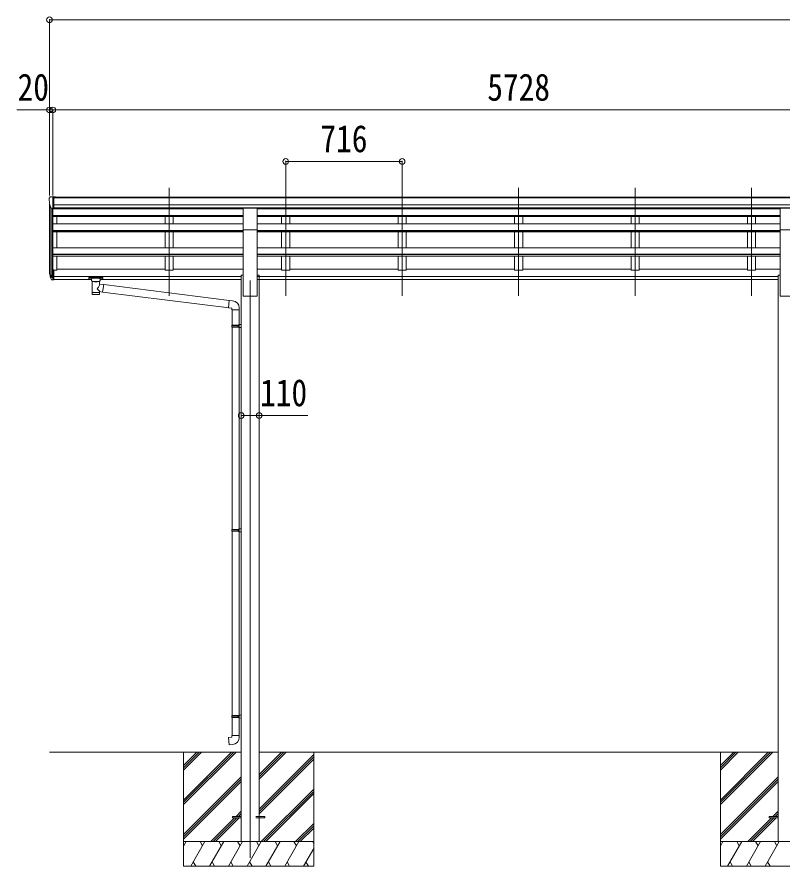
# Model space of a CAD drawing. Units: millimetres at full size. Extents: x -9783 to 9892, y -6828 to 6752.
# Drawn here: x -3200 to 1503, y -4062 to 1158 of the extents above; entities that cross this region are included whole.
import ezdxf
from ezdxf.enums import TextEntityAlignment as Align

# ---------------------------------------------------------------- set-up
doc = ezdxf.new("R2010")
doc.units = ezdxf.units.MM
doc.header["$LTSCALE"] = 35
doc.header["$PDMODE"] = 32
doc.header["$PDSIZE"] = 35
for name, color, linetype, lineweight in [('0-0_0', 7, 'Continuous', 9), ('0-1_本体', 4, 'Continuous', 9), ('0-2_部品', 7, 'Continuous', 9), ('0-8_PARTS2', 2, 'Continuous', 9), ('0-A_寸法', 6, 'Continuous', 9)]:
    doc.layers.add(name, color=color, linetype=linetype, lineweight=lineweight)
doc.styles.add('ＭＳ ゴシック', font='')
doc.styles.get('ＭＳ ゴシック').set_extended_font_data('MS Gothic')

msp = doc.modelspace()

# ---------------------------------------------------------------- linework, layer by layer
at = {"layer": '0-0_0'}
for p, q in [((-3000.24, -3362.3), (-1821.24, -3362.3)), ((-2176.04, -3362.3), (-2176.04, -4062.3)), ((-2176.04, -3656.48), (-1881.86, -3362.3)), ((-2176.04, -3670.62), (-1867.71, -3362.3)), ((-2176.04, -3684.76), (-1853.57, -3362.3)), ((-2176.04, -3472.63), (-2065.7, -3362.3)), ((-2176.04, -3458.49), (-2079.85, -3362.3)), ((-2176.04, -3444.35), (-2093.99, -3362.3)), ((-1711.24, -3362.3), (1478.76, -3362.3)), ((-1711.24, -3528.33), (-1545.2, -3362.3)), ((-1711.24, -3514.19), (-1559.35, -3362.3)), ((-1711.24, -3500.05), (-1573.49, -3362.3)), ((-1711.24, -3712.18), (-1376.04, -3376.98)), ((-1711.24, -3726.32), (-1376.04, -3391.12)), ((-1376.04, -3362.3), (-1376.04, -4062.3)), ((1123.96, -3362.3), (1123.96, -4062.3)), ((1123.96, -3656.48), (1418.14, -3362.3)), ((1123.96, -3670.62), (1432.29, -3362.3)), ((1123.96, -3684.76), (1446.43, -3362.3)), ((1123.96, -3472.63), (1234.3, -3362.3)), ((1123.96, -3458.49), (1220.15, -3362.3)), ((1123.96, -3444.35), (1206.01, -3362.3)), ((-1711.24, -3740.46), (-1376.04, -3405.26)), ((-2176.04, -3868.61), (-1821.24, -3513.81)), ((-2176.04, -3882.75), (-1821.24, -3527.95)), ((-2176.04, -3896.89), (-1821.24, -3542.09)), ((1123.96, -3868.61), (1478.76, -3513.81)), ((1123.96, -3882.75), (1478.76, -3527.95)), ((1123.96, -3896.89), (1478.76, -3542.09)), ((-1699.23, -3912.3), (-1376.04, -3589.11)), ((-1685.09, -3912.3), (-1376.04, -3603.25)), ((-1670.94, -3912.3), (-1376.04, -3617.39)), ((-1853.09, -3757.8), (-1821.24, -3725.94)), ((-1838.95, -3757.8), (-1821.24, -3740.08)), ((-1824.81, -3757.8), (-1821.24, -3754.23)), ((1446.91, -3757.8), (1478.76, -3725.94)), ((1461.05, -3757.8), (1478.76, -3740.08)), ((1475.19, -3757.8), (1478.76, -3754.23)), ((-2007.59, -3912.3), (-1862.09, -3766.8)), ((-1993.45, -3912.3), (-1847.95, -3766.8)), ((-1979.31, -3912.3), (-1833.81, -3766.8)), ((-1487.09, -3912.3), (-1376.04, -3801.24)), ((1292.41, -3912.3), (1437.91, -3766.8)), ((1306.55, -3912.3), (1452.05, -3766.8)), ((1320.69, -3912.3), (1466.19, -3766.8)), ((-1472.95, -3912.3), (-1376.04, -3815.38)), ((-1458.81, -3912.3), (-1376.04, -3829.53)), ((-1376.04, -3912.3), (-2176.04, -3912.3)), ((-2176.04, -3939.8), (-2160.16, -3912.3)), ((-2131.29, -4062.3), (-2044.69, -3912.3)), ((-2059.69, -3938.28), (-2074.69, -3912.3)), ((-2015.82, -4062.3), (-1929.22, -3912.3)), ((-1944.22, -3938.28), (-1959.22, -3912.3)), ((-1900.35, -4062.3), (-1813.75, -3912.3)), ((-1828.75, -3938.28), (-1843.75, -3912.3)), ((-1784.88, -4062.3), (-1698.28, -3912.3)), ((-1713.28, -3938.28), (-1728.28, -3912.3)), ((-1669.41, -4062.3), (-1582.81, -3912.3)), ((-1597.81, -3938.28), (-1612.81, -3912.3)), ((-1553.94, -4062.3), (-1467.34, -3912.3)), ((-1497.34, -3912.3), (-1482.34, -3938.28)), ((-1381.87, -3912.3), (-1376.04, -3922.4)), ((1923.96, -3912.3), (1123.96, -3912.3)), ((1123.96, -3939.8), (1139.84, -3912.3)), ((1168.71, -4062.3), (1255.31, -3912.3)), ((1240.31, -3938.28), (1225.31, -3912.3)), ((1284.18, -4062.3), (1370.78, -3912.3)), ((1355.78, -3938.28), (1340.78, -3912.3)), ((1399.65, -4062.3), (1486.25, -3912.3)), ((1471.25, -3938.28), (1456.25, -3912.3)), ((-1438.47, -4062.3), (-1376.04, -3954.16)), ((-2176.04, -4062.3), (-1376.04, -4062.3)), ((-2116.29, -4036.32), (-2101.29, -4062.3)), ((-2000.82, -4036.32), (-1985.82, -4062.3)), ((-1885.35, -4036.32), (-1870.35, -4062.3)), ((-1769.88, -4036.32), (-1754.88, -4062.3)), ((-1654.41, -4036.32), (-1639.41, -4062.3)), ((-1538.94, -4036.32), (-1523.94, -4062.3)), ((-1423.47, -4036.32), (-1408.47, -4062.3)), ((1123.96, -4062.3), (1923.96, -4062.3)), ((1183.71, -4036.32), (1198.71, -4062.3)), ((1299.18, -4036.32), (1314.18, -4062.3)), ((1414.65, -4036.32), (1429.65, -4062.3))]:
    msp.add_line(p, q, dxfattribs=at)
at = {"layer": '0-1_本体'}
for p, q in [((-3000.24, -399.59), (-3000.24, 13.93)), ((-2973.74, 50.68), (2731.26, 50.68)), ((-2973.74, 45.32), (2731.26, 45.32)), ((-2973.74, 1.81), (2741.26, 1.8)), ((-2995.95, -4.87), (-2995.95, -423.85)), ((-2986.24, -20.23), (-2986.24, -441.85)), ((-2980.24, -19.7), (-2980.24, -397.42)), ((-2980.24, -21.2), (-1808.74, -21.2)), ((-2973.74, -15.87), (2741.26, -15.87)), ((-1808.74, -18.24), (-2973.74, -18.24)), ((-2289.24, -18.24), (-2289.24, -21.2)), ((-2239.24, -18.24), (-2239.24, -21.2)), ((-1723.74, -18.24), (1491.26, -18.24)), ((-1723.74, -21.2), (1491.26, -21.2)), ((-1573.24, -18.24), (-1573.24, -21.2)), ((-1523.24, -18.24), (-1523.24, -21.2)), ((-857.24, -18.24), (-857.24, -21.2)), ((-807.24, -18.24), (-807.24, -21.2)), ((-141.24, -18.24), (-141.24, -21.2)), ((-91.24, -18.24), (-91.24, -21.2)), ((574.76, -18.24), (574.76, -21.2)), ((624.76, -18.24), (624.76, -21.2)), ((1290.76, -18.24), (1290.76, -21.2)), ((1340.76, -18.24), (1340.76, -21.2)), ((-2980.24, -63.15), (-1808.74, -63.15)), ((-2980.24, -64.85), (-1808.74, -64.85)), ((-2980.24, -68.63), (-1808.74, -68.63)), ((-2955.24, -114.06), (-2955.24, -68.63)), ((-2289.24, -68.63), (-2289.24, -114.06)), ((-2239.24, -68.63), (-2239.24, -114.06)), ((-1723.74, -63.15), (1491.26, -63.15)), ((-1723.74, -64.85), (1491.26, -64.85)), ((-1723.74, -68.63), (1491.26, -68.63)), ((-1573.24, -68.63), (-1573.24, -114.06)), ((-1523.24, -68.63), (-1523.24, -114.06)), ((-857.24, -68.63), (-857.24, -114.06)), ((-807.24, -68.63), (-807.24, -114.06)), ((-141.24, -68.63), (-141.24, -114.06)), ((-91.24, -68.63), (-91.24, -114.06)), ((574.76, -68.63), (574.76, -114.06)), ((624.76, -68.63), (624.76, -114.06)), ((1290.76, -68.63), (1290.76, -114.06)), ((1340.76, -68.63), (1340.76, -114.06)), ((-2980.24, -114.06), (-1808.74, -114.06)), ((-2980.24, -154.64), (-1808.74, -154.64)), ((-2980.24, -156.33), (-1808.74, -156.33)), ((-1808.74, -558.85), (-1808.74, -151.9)), ((-1723.74, -114.06), (1491.26, -114.06)), ((-1723.74, -558.85), (-1723.74, -151.9)), ((-1723.74, -154.64), (1491.26, -154.64)), ((-1723.74, -156.33), (1491.26, -156.33)), ((1491.26, -558.85), (1491.26, -151.9)), ((-2980.24, -163.19), (-1808.74, -163.19)), ((-2955.24, -262.3), (-2955.24, -163.19)), ((-2289.24, -163.19), (-2289.24, -262.3)), ((-2239.24, -163.19), (-2239.24, -262.3)), ((-1723.74, -163.19), (1491.26, -163.19)), ((-1573.24, -163.19), (-1573.24, -262.3)), ((-1523.24, -163.19), (-1523.24, -262.3)), ((-857.24, -163.19), (-857.24, -262.3)), ((-807.24, -163.19), (-807.24, -262.3)), ((-141.24, -163.19), (-141.24, -262.3)), ((-91.24, -163.19), (-91.24, -262.3)), ((574.76, -163.19), (574.76, -262.3)), ((624.76, -163.19), (624.76, -262.3)), ((1290.76, -163.19), (1290.76, -262.3)), ((1340.76, -163.19), (1340.76, -262.3)), ((-2980.24, -262.3), (-1808.74, -262.3)), ((-2980.24, -301.44), (-1808.74, -301.44)), ((-2980.24, -303.11), (-1808.74, -303.11)), ((-2980.24, -312.75), (-1808.74, -312.75)), ((-2955.24, -398.24), (-2955.24, -312.75)), ((-2289.24, -312.75), (-2289.24, -398.24)), ((-1723.74, -262.3), (1491.26, -262.3)), ((-1723.74, -301.44), (1491.26, -301.44)), ((-1723.74, -303.11), (1491.26, -303.11)), ((-1723.74, -312.75), (1491.26, -312.75)), ((-1573.24, -312.75), (-1573.24, -398.24)), ((-857.24, -312.75), (-857.24, -398.24)), ((-141.24, -312.75), (-141.24, -398.24)), ((574.76, -312.75), (574.76, -398.24)), ((1290.76, -312.75), (1290.76, -398.24)), ((-2973.74, -398.24), (-2955.24, -398.24)), ((-2955.24, -393.03), (-2289.24, -393.03)), ((-2239.24, -393.03), (-1808.74, -393.03)), ((-1723.74, -393.03), (-1573.24, -393.03)), ((-1523.24, -393.03), (-857.24, -393.03)), ((-807.24, -393.03), (-141.24, -393.03)), ((-91.24, -393.03), (574.76, -393.03)), ((624.76, -393.03), (1290.76, -393.03)), ((1340.76, -393.03), (1491.26, -393.03)), ((-2973.74, -437.34), (-1821.24, -437.34)), ((-2973.74, -438.72), (-1821.24, -438.72)), ((-2973.74, -455.89), (-2742.24, -455.89)), ((-2688.24, -455.89), (-1821.24, -455.89)), ((-1821.24, -428.85), (-1808.74, -428.85)), ((-1821.24, -428.85), (-1821.24, -3908.85)), ((-1723.74, -428.85), (-1711.24, -428.85)), ((-1723.74, -437.34), (1478.76, -437.34)), ((-1723.74, -438.72), (1478.76, -438.72)), ((-1723.74, -455.89), (1478.76, -455.89)), ((-1711.24, -428.85), (-1711.24, -3908.85)), ((1478.76, -428.85), (1491.26, -428.85)), ((1478.76, -428.85), (1478.76, -3908.85)), ((-1808.74, -558.85), (-1723.74, -558.85)), ((1491.26, -558.85), (1576.26, -558.85))]:
    msp.add_line(p, q, dxfattribs=at)
for points in [[(-2239.24, -312.75), (-2239.24, -398.24), (-2289.24, -398.24)], [(-1523.24, -312.75), (-1523.24, -398.24), (-1573.24, -398.24)], [(-807.24, -312.75), (-807.24, -398.24), (-857.24, -398.24)], [(-91.24, -312.75), (-91.24, -398.24), (-141.24, -398.24)], [(624.76, -312.75), (624.76, -398.24), (574.76, -398.24)], [(1340.76, -312.75), (1340.76, -398.24), (1290.76, -398.24)]]:
    msp.add_lwpolyline(points, dxfattribs=at)
at = {"layer": '0-2_部品'}
for p, q in [((-2992.24, 52.28), (-2994.57, 52.14)), ((-2992.24, 52.28), (-2973.74, 52.28)), ((-2980.24, -20.7), (-2980.24, 52.28)), ((-2973.74, 52.28), (-2963.74, 52.2)), ((-2973.74, -19.7), (-2973.74, 52.28)), ((-3002.24, 42.91), (-3002.24, 42.28)), ((-2995.33, 51.72), (-2999.39, 45.91)), ((-2963.74, 50.68), (-2963.74, 52.2)), ((-2987.86, -18.89), (-2997.14, -2.82)), ((-2980.24, -20.7), (-2985.45, -20.38)), ((-2973.74, -19.7), (-2980.24, -19.7)), ((-1808.74, -17.74), (-1723.74, -17.74)), ((-1808.74, -151.9), (-1808.74, -17.74)), ((-1723.74, -151.9), (-1723.74, -17.74)), ((1491.26, -17.74), (1576.26, -17.74)), ((1491.26, -151.9), (1491.26, -17.74)), ((-1808.74, -151.9), (-1723.74, -151.9)), ((1491.26, -151.9), (1576.26, -151.9)), ((-2980.24, -397), (-2980.24, -458.89)), ((-2973.74, -397), (-2980.24, -397)), ((-2973.74, -397), (-2973.74, -458.07)), ((-2997.84, -423.04), (-2987.68, -442.22)), ((-2986.67, -440.97), (-2996.42, -422.55)), ((-2995.26, -439.9), (-2987.68, -457.39)), ((-2980.24, -441.72), (-2985.37, -441.72)), ((-2980.24, -443.72), (-2985.08, -443.72)), ((-2980.24, -458.89), (-2985.08, -458.89)), ((-2973.74, -435.32), (-2980.24, -435.32)), ((-2973.74, -440.72), (-2980.24, -440.72)), ((-2973.74, -458.07), (-2980.24, -458.07)), ((-2758.74, -443.78), (-2758.74, -454.54)), ((-2758.74, -443.97), (-2758.74, -445.51)), ((-2756.74, -443.11), (-2673.74, -443.11)), ((-2756.74, -445.29), (-2673.74, -445.29)), ((-2756.74, -455.2), (-2742.24, -455.2)), ((-2742.24, -462.01), (-2742.24, -451.73)), ((-2738.14, -466.51), (-2738.15, -546.8)), ((-2692.34, -484.08), (-2692.34, -466.5)), ((-2688.24, -462.01), (-2688.24, -451.73)), ((-2688.24, -455.2), (-2673.74, -455.2)), ((-2671.74, -443.78), (-2671.74, -454.54)), ((-2667.11, -487.99), (-2692.34, -484.08)), ((-2667.11, -487.99), (-2674.14, -533.25)), ((-2667.11, -487.99), (-1895.15, -584.79)), ((-2692.32, -546.8), (-2692.34, -530.17)), ((-2692.34, -530.43), (-2674.14, -533.25)), ((-2674.14, -533.25), (-1879.24, -632.36)), ((-1874.31, -586.61), (-1895.15, -584.79)), ((-1879.24, -642.36), (-1833.24, -642.36)), ((-1877.24, -642.36), (-1877.24, -736.36)), ((-1835.24, -642.36), (-1835.24, -733.8)), ((-1833.24, -642.36), (-1833.24, -631.44)), ((-1879.24, -738.36), (-1878.24, -736.36)), ((-1879.24, -738.36), (-1835.24, -738.36)), ((-1879.24, -738.36), (-1879.24, -746.36)), ((-1879.24, -746.36), (-1835.24, -746.36)), ((-1879.24, -746.36), (-1878.24, -748.36)), ((-1878.24, -736.36), (-1835.24, -736.36)), ((-1878.24, -748.36), (-1835.24, -748.36)), ((-1877.24, -748.36), (-1877.24, -1992.54)), ((-1839.71, -738.36), (-1840.14, -736.36)), ((-1837.24, -733.86), (-1821.24, -733.39)), ((-1837.24, -735.86), (-1837.24, -733.86)), ((-1837.24, -735.86), (-1835.24, -735.86)), ((-1837.24, -750.86), (-1837.24, -748.86)), ((-1837.24, -750.86), (-1821.24, -751.33)), ((-1835.24, -750.92), (-1835.24, -1989.99)), ((-1821.24, -733.39), (-1821.24, -751.33)), ((-1879.24, -1994.54), (-1878.24, -1992.54)), ((-1879.24, -1994.54), (-1835.24, -1994.54)), ((-1879.24, -1994.54), (-1879.24, -2002.54)), ((-1879.24, -2002.54), (-1835.24, -2002.54)), ((-1879.24, -2002.54), (-1878.24, -2004.54)), ((-1878.24, -1992.54), (-1835.24, -1992.54)), ((-1878.24, -2004.54), (-1835.24, -2004.54)), ((-1877.24, -2004.54), (-1877.24, -3137.7)), ((-1839.71, -1994.54), (-1840.14, -1992.54)), ((-1837.24, -1990.04), (-1821.24, -1989.57)), ((-1837.24, -1992.04), (-1837.24, -1990.04)), ((-1837.24, -1992.04), (-1835.24, -1992.04)), ((-1837.24, -2007.04), (-1837.24, -2005.04)), ((-1837.24, -2007.04), (-1821.24, -2007.51)), ((-1835.24, -2007.1), (-1835.24, -3135.15)), ((-1821.24, -1989.57), (-1821.24, -2007.51)), ((-1879.24, -3139.7), (-1878.24, -3137.7)), ((-1879.24, -3139.7), (-1835.24, -3139.7)), ((-1879.24, -3139.7), (-1879.24, -3147.7)), ((-1879.24, -3147.7), (-1835.24, -3147.7)), ((-1879.24, -3147.7), (-1878.24, -3149.7)), ((-1878.24, -3137.7), (-1835.24, -3137.7)), ((-1878.24, -3149.7), (-1835.24, -3149.7)), ((-1877.24, -3149.7), (-1877.24, -3259.7)), ((-1839.71, -3139.7), (-1840.14, -3137.7)), ((-1837.24, -3135.2), (-1821.24, -3134.73)), ((-1837.24, -3137.2), (-1837.24, -3135.2)), ((-1837.24, -3137.2), (-1835.24, -3137.2)), ((-1837.24, -3152.2), (-1837.24, -3150.2)), ((-1837.24, -3152.2), (-1821.24, -3152.67)), ((-1835.24, -3152.26), (-1835.24, -3259.7)), ((-1821.24, -3134.73), (-1821.24, -3152.67)), ((-1879.24, -3259.7), (-1833.24, -3259.7)), ((-1879.24, -3269.7), (-1879.24, -3259.7)), ((-1833.24, -3259.7), (-1833.24, -3270.62))]:
    msp.add_line(p, q, dxfattribs=at)
at = {"layer": '0-2_部品', "color": 4}
for p, q in [((-1876.04, -3757.8), (-1876.04, -3766.8)), ((-1821.24, -3757.8), (-1876.04, -3757.8)), ((-1676.44, -3757.8), (-1731.24, -3757.8)), ((1423.96, -3757.8), (1423.96, -3766.8)), ((1478.76, -3757.8), (1423.96, -3757.8)), ((-1821.24, -3766.8), (-1876.04, -3766.8)), ((1478.76, -3766.8), (1423.96, -3766.8))]:
    msp.add_line(p, q, dxfattribs=at)
at = {"layer": '0-2_部品'}
for points in [[(-2758.74, -443.78), (-2758.7, -443.58), (-2758.62, -443.45), (-2758.52, -443.35), (-2758.42, -443.29), (-2758.3, -443.25), (-2758, -443.18), (-2757.51, -443.14), (-2756.97, -443.12), (-2756.74, -443.11)], [(-2758.74, -454.54), (-2758.7, -454.73), (-2758.62, -454.87), (-2758.52, -454.96), (-2758.42, -455.02), (-2758.3, -455.07), (-2758, -455.13), (-2757.51, -455.18), (-2756.97, -455.2), (-2756.74, -455.2)], [(-2742.2, -461.95), (-2742.22, -462.31), (-2741.98, -463.27), (-2741.45, -464.15), (-2740.65, -464.99), (-2739.54, -465.79), (-2738.14, -466.51)], [(-2692.34, -466.5), (-2692.1, -466.41), (-2690.75, -465.67), (-2689.64, -464.82), (-2688.88, -463.96), (-2688.42, -463.06), (-2688.25, -462.17)], [(-2673.74, -443.11), (-2673.38, -443.12), (-2672.85, -443.14), (-2672.4, -443.2), (-2672.1, -443.27), (-2671.93, -443.37), (-2671.81, -443.51), (-2671.74, -443.69), (-2671.74, -443.78)], [(-2673.74, -455.2), (-2673.38, -455.2), (-2672.85, -455.17), (-2672.4, -455.12), (-2672.1, -455.04), (-2671.93, -454.95), (-2671.81, -454.81), (-2671.74, -454.63), (-2671.74, -454.54)], [(-1895.15, -584.79), (-1899.16, -630.61), (-1879.24, -632.36), (-1879.24, -642.36)], [(-1839.71, -738.36), (-1839.71, -746.36), (-1840.14, -748.36)], [(-1837.24, -748.86), (-1835.24, -748.86), (-1835.24, -735.86)], [(-1839.71, -1994.54), (-1839.71, -2002.54), (-1840.14, -2004.54)], [(-1837.24, -2005.04), (-1835.24, -2005.04), (-1835.24, -1992.04)], [(-1839.71, -3139.7), (-1839.71, -3147.7), (-1840.14, -3149.7)], [(-1837.24, -3150.2), (-1835.24, -3150.2), (-1835.24, -3137.2)], [(-1874.31, -3315.45), (-1895.15, -3317.27), (-1899.16, -3271.45), (-1879.24, -3269.7)]]:
    msp.add_lwpolyline(points, dxfattribs=at)
at = {"layer": '0-2_部品', "color": 4}
msp.add_lwpolyline([(-1676.44, -3757.8), (-1676.44, -3766.8), (-1731.24, -3766.8)], dxfattribs=at)
at = {"layer": '0-2_部品'}
for centre, radius, start, end in [((-2999.24, 42.91), 3, 93, 180), ((-2800.24, 42.28), 202, 180, 192.90261), ((-2994.51, 51.14), 1, 93.5, 145), ((-2985.26, -17.39), 3, 210, 266.5), ((-2911.58, -400.88), 89.07, 174.49576, 194.41188), ((-2912.29, -396.6), 88.05, 177.22392, 197.21071), ((-2867.02, -403.82), 133.22, 183.27987, 195.71302), ((-2985.08, -440.72), 3, 210, 270), ((-2985.08, -455.89), 3, 210, 270), ((-2985.37, -440.22), 1.5, 210, 270), ((-1878.24, -631.44), 45, 0, 85), ((-1878.24, -3270.62), 45, 275, 0)]:
    msp.add_arc(centre, radius, start, end, dxfattribs=at)
for centre, major_axis, ratio, start_param, end_param in [((-2756.74, -445.51), (2, 0), 0.109601, 1.5707963, 3.1415927), ((-2715.24, -451.73), (27, 0), 0.122176, 6.2831853, 9.424778), ((-2715.22, -466.96), (-22.91, 0.42), 0.072511, 0.0008029, 1.5715993), ((-2715.22, -468.59), (-22.91, 0.42), 0.072511, 0.0008029, 1.5715993), ((-2715.25, -466.96), (22.92, 0.42), 0.07247, 4.71158, 6.2823764), ((-2715.25, -468.59), (22.92, 0.42), 0.07247, 4.71158, 6.2823764), ((-2704.24, -462.01), (16, 0), 0.361356, 6.2636979, 6.2831853), ((-2673.74, -445.51), (2, 0), 0.109601, 0, 1.5707963), ((-2715.24, -510.62), (-22.81, -26.62), 0.234429, 1.6855472, 3.1268519), ((-2712.68, -507.98), (20.32, -22.25), 0.045535, 0.0389954, 1.3075346), ((-2715.24, -546.8), (22.92, 0), 0.101955, 3.1415499, 6.2833984), ((-2715.24, -534.36), (22.91, 0), 0.122865, 3.1415927, 6.2831853)]:
    msp.add_ellipse(centre, major_axis=major_axis, ratio=ratio, start_param=start_param, end_param=end_param, dxfattribs=at)
at = {"layer": '0-8_PARTS2'}
for p, q in [((-2264.24, -556.09), (-2264.24, 106.43)), ((-1548.24, -556.09), (-1548.24, 106.43)), ((-832.24, -556.09), (-832.24, 106.43)), ((-116.24, -556.09), (-116.24, 106.43)), ((599.76, -556.09), (599.76, 106.43)), ((1315.76, -556.09), (1315.76, 106.43)), ((-1766.24, -462.3), (-1766.24, -4012.3))]:
    msp.add_line(p, q, dxfattribs=at)
at = {"layer": '0-A_寸法'}
for p, q in [((-3000.24, 1140.25), (-3000.24, 59.8)), ((-3000.24, 1140.25), (8495.76, 1140.25)), ((-3000.24, 586.06), (-3200.24, 586.06)), ((-3000.24, 586.06), (-3000.24, 59.8)), ((-2980.24, 586.06), (-3000.24, 586.06)), ((-2980.24, 586.06), (2747.76, 586.06)), ((-2980.24, 586.06), (-2980.24, 59.8)), ((-2980.24, 586.06), (-2980.24, 59.8)), ((-1548.24, 269.44), (-832.24, 269.44)), ((-1548.24, 269.44), (-1548.24, 59.8)), ((-832.24, 269.44), (-832.24, 59.8)), ((-1821.24, -1292.48), (-1711.24, -1292.48)), ((-1711.24, -1292.48), (-1411.24, -1292.48))]:
    msp.add_line(p, q, dxfattribs=at)
for p in [(-3000.24, 1140.25), (-3000.24, 586.06), (-2980.24, 586.06), (-1548.24, 269.44), (-832.24, 269.44), (-1821.24, -1292.48), (-1711.24, -1292.48)]:
    msp.add_point(p, dxfattribs=at)

# ---------------------------------------------------------------- texts
at = {"layer": '0-A_寸法', "color": 7, "style": 'ＭＳ ゴシック', "width": 0.85}
for s, p in [('20', (-3196.49, 593.06)), ('5728', (-308.74, 593.06)), ('716', (-1334.61, 276.44)), ('110', (-1705.61, -1285.48))]:
    msp.add_text(s, height=166.8, dxfattribs=at).set_placement(p, align=Align.BOTTOM_LEFT)

doc.saveas('drawing.dxf')
